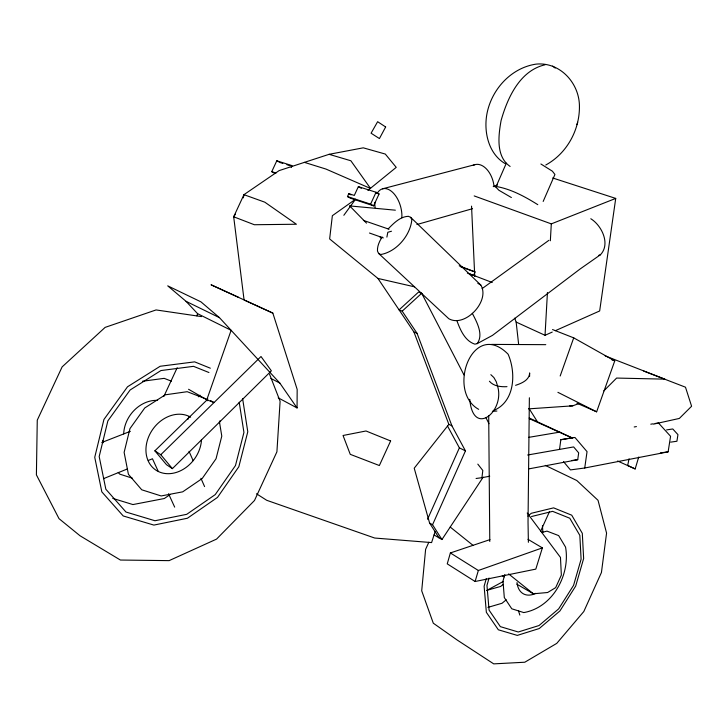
<?xml version="1.0" encoding="UTF-8"?>
<svg xmlns="http://www.w3.org/2000/svg" width="728" height="728" viewBox="0 0 728 728"><rect width="100%" height="100%" fill="white"/><g stroke="black" fill="none" stroke-linecap="round" stroke-linejoin="round"><path stroke-width="1.09" d="M278.205 397.825L297.06 407.944L297.17 389.407L272.845 313.113L211.038 284.775L238.602 297.352M529.374 397.77L528.028 521.994L528.382 542.296M529.602 376.321L529.638 372.927C529.456 380.125 521.448 383.401 515.606 385.321M516.179 322.094L545.035 335.289L547.438 292.519M550.35 240.759L551.305 223.878L615.724 198.416L599.663 310.965L555.337 330.694M476.076 478.487L481.927 477.686L482.81 470.479L477.814 464.127M559.532 449.358L560.842 439.712L573.072 437.583M528.71 468.905L577.723 459.696L578.678 452.871L573.637 446.928L527.636 455.009M563.508 461.607L570.452 469.906L584.73 468.004L587.041 451.651L574.947 437.473L560.842 439.712M584.73 468.004L668.131 451.842L670.57 436.29L658.458 422.968L655.164 423.487M545.773 165.001C567.43 153.208 580.434 128.674 579.379 104.204C578.241 81.864 559.231 61.762 536.045 64.128C511.566 67.795 492.419 88.507 487.26 112.221C483.265 130.576 488.024 153.508 505.095 163.591M243.361 197.861L243.944 194.676L279.124 170.607L329.101 154.318L363.263 147.829L385.294 154.054L396.232 167.358L367.922 190.39M386.887 237.119L387.806 232.287L391.473 231.231M629.056 458.804L627.682 465.465L635.162 468.941L638.729 457.029M219.401 422.986L219.947 420.82M486.249 578.669L484.12 586.268L486.359 612.33L498.343 629.793L517.29 635.398L539.239 628.537L559.95 610.928L575.684 586.076L583.638 558.549L582.309 533.333L571.726 515.187L553.617 507.862L531.313 513.285L527.791 516.088M489.061 578.023L486.968 585.467L489.061 610.11L500.354 626.644L518.254 631.995L539.029 625.534L558.658 608.881L573.573 585.339L581.099 559.25L579.825 535.38L569.778 518.227L552.625 511.347L531.54 516.516M504.832 574.483L502.993 581.008L504.304 597.561L511.784 608.79L523.787 612.576C552.679 607.571 570.506 574.811 565.565 547.119L558.658 535.599L546.992 531.121L541.532 532.523M489.971 539.621L450.377 552.952L447.247 563.854L475.102 581.499L535.817 569.114L542.369 547.884L527.991 539.33M475.102 581.499L478.351 570.488L542.369 547.884M435.098 531.704L431.586 542.587L374.702 538.038L266.703 500.291L256.465 493.757M576.913 124.624L577.677 122.268M196.869 315.843L197.616 313.704L186.04 301.328L167.722 285.849L200.955 301.865L219.456 317.654L279.852 383.119L297.06 407.944M210.519 400.546L214.014 402.557L206.798 399.781L231.122 330.303L197.616 313.704M560.178 376.003L573.71 337.856L552.543 329.547M576.976 403.248L596.632 411.811L614.75 360.906L573.71 337.856M459.231 265.829L475.002 271.908L473.682 275.475L467.367 273.055M543.17 201.447L554.936 174.483L552.397 171.198L540.886 163.991M511.375 197.534L498.889 190.254L495.868 187.123L506.324 163.181M427.554 519.264L459.377 447.856L447.447 425.889M483.155 477.195L441.951 539.548L432.559 524.733L465.456 450.887L451.924 425.853L417.044 333.306L402.193 311.165L399.081 309.891L418.555 292.065L421.694 293.284L463.991 374.929M540.64 531.158L549.531 511.547M428.847 542.233L425.616 549.312L421.703 590.799L433.296 623.195L457.284 640.094L493.72 663.872L524.788 662.225L556.747 643.388L583.82 611.511L601.437 572.49L606.57 533.105L598.034 500.318L576.803 480.516L545.299 465.392M347.465 196.551L348.812 193.648L354.299 195.432L358.358 186.641L376.058 192.256L379.061 193.976L373.591 205.833L350.468 198.225L347.465 196.551L370.579 204.14L373.591 205.833M370.579 204.14L376.058 192.256M163.864 396.423L177.177 367.731M274.702 173.282L271.753 171.672L276.795 160.797L292.083 165.638L291.227 167.486M187.888 419.401L189.307 416.334M382.154 236.991C379.525 241.177 377.168 245.946 377.468 251.014L378.551 253.38L448.794 318.718C465.083 328.073 490.481 300.873 480.808 285.076L410.647 217.326L408.372 216.307C400.027 216.635 393.693 223.305 388.179 228.874M235.499 214.096L233.679 216.789L244.062 299.863M343.844 215.279L355.555 199.226L332.359 215.697L329.638 238.939L377.941 278.433L413.932 331.995L448.858 424.369L451.924 425.853M448.858 424.369L414.223 468.204L429.584 523.032L438.984 537.828M456.993 320.93C460.278 329.966 464.992 340.986 474.874 344.162L477.195 343.634C483.811 334.516 476.776 321.985 472.29 313.295M477.195 343.634L492.492 335.371L580.107 268.996L600.5 254.709C610.655 243.971 601.801 225.553 590.799 218.737M603.84 390.872L616.616 378.06L664.846 379.151L605.159 355.892M154.882 450.832L166.484 464.682L172.399 468.632L271.371 370.852L261.006 356.511L160.779 454.727L154.882 450.832L207.899 399.044M198.407 396.787L200.036 395.204M402.193 311.165L421.694 293.284M506.26 599.79L502.038 603.266L487.924 607.38M503.166 584.411L500.691 586.431L487.796 590.062M495.868 187.123L496.605 186.55C511.411 189.216 525.143 196.733 537.792 204.677M482.164 288.579L548.876 240.331M169.924 494.703L164.301 498.525L132.933 504.568L112.758 498.389M486.531 590.554L503.439 581.39M545.035 335.289L552.243 332.077M103.458 478.678L127.436 468.932M148.294 460.46L152.461 458.767L158.131 471.116M101.802 442.488L130.358 431.331M493.32 410.628C514.996 402.056 516.288 372.964 508.117 354.218C472.745 318.327 446.055 391.336 478.678 409.336M598.48 255.473L600.5 254.709M528.583 408.863L572.718 405.842L578.605 403.658M493.229 186.568L497.461 185.003M416.907 224.543L472.527 208.69M545.135 64.774C519.874 70.489 507.471 97.852 501.082 120.575C498.416 135.554 495.713 156.611 510.119 166.448M382.473 188.825L474.902 164.665M653.608 424.124L679.333 418.445L691.6 406.251L685.485 387.196L643.752 371.098M481.927 477.686L489.726 476.221M634.197 426.972L636.427 426.581M528.519 437.392L559.896 432.095M650.787 424.187L652.98 423.842M666.602 429.911L672.772 428.965L677.95 434.634L676.913 441.241L670.706 442.142M571.753 460.533L577.723 459.696M660.369 452.907L668.131 451.842M142.524 381.245L164.164 378.351L171.426 381.163M516.862 584.193L533.387 593.793L547.62 592.51L555.664 587.642L561.352 575.084L560.469 557.43L527.209 513.013M506.997 386.668C500.855 387.005 493.62 386.277 489.425 381.235M492.374 411.338L496.896 411.029M569.687 405.887L572.718 405.842M491.473 344.408L545.773 344.663M349.486 205.897L395.359 210.183M201.51 316.607L156.074 309.937L105.132 327.382L62.117 366.903L37.265 420.156L36.4 474.856L59.013 518.655L80.035 535.772L120.411 560.041L169.124 560.633L216.553 539.111L254.5 500.482L276.913 451.815L280.107 401.255L269.515 374.128M377.941 278.433L414.578 286.841M329.101 154.318L350.86 160.761L370.57 188.497L325.926 169.051L304.395 162.371M279.734 162.426L282.792 163.4M286.877 164.692L289.935 165.666M375.939 192.984L379.061 193.976M132.532 478.241L119.711 474.119L118.245 472.426M552.652 177.969L615.724 198.416M271.753 171.672L275.994 173.064M363.372 220.384L389.034 229.229M369.478 233.024L383.319 237.919M460.76 266.858L475.002 271.908M474.192 195.923L551.305 223.878M468.969 273.601L492.237 282.51M611.611 359.659L614.75 360.906M208.945 372.518L193.53 366.33L160.934 370.561L130.121 389.981L107.871 420.866L99.181 456.556L105.842 489.234L125.989 512.039L154.973 520.748L186.723 514.323L215.242 494.603L235.472 465.547L243.935 432.423L239.203 402.247M210.337 368.204L194.649 361.861L160.16 366.266L127.518 386.786L103.931 419.483L94.74 457.293L101.838 491.882L123.214 515.961L153.89 525.088L187.433 518.236L217.508 497.388L238.839 466.73L247.784 431.786L242.633 398.744M413.932 331.995L417.044 333.306M529.192 417.981L572.199 437.892M529.356 418.673L572.226 437.992M617.599 460.997L635.162 468.941M244.972 300.391L272.845 313.113M186.04 301.328L219.456 317.654M459.377 447.856L465.456 450.887M557.894 392.328L596.632 411.811M378.551 253.38L380.744 254.527C396.542 251.761 410.392 235.399 411.848 219.583L410.647 217.326M270.898 378.442L279.852 383.119M276.795 160.797L278.76 161.889M348.812 193.648L351.06 194.904M358.358 186.641L361.352 188.343M429.584 523.032L432.559 524.733M188.561 389.271L206.798 399.781M434.043 534.962L441.951 539.548M502.265 575.721L504.213 576.849M477.814 283.31L480.808 285.076M450.377 552.952L478.351 570.488M552.634 66.066L555.218 68.095M450.213 527.054L473.218 545.509M508.617 573.91L533.387 593.793M490.845 374.665L493.884 377.55L496.259 381.727L497.488 385.858M349.904 206.151L366.493 223.132M379.916 236.873L381.499 238.493M160.779 454.727L172.399 468.632M207.416 400.719L206.06 398.953L187.196 391.7L165.283 394.813L144.754 407.962L129.966 428.601L124.124 452.397L128.41 474.301L141.742 489.798L161.161 495.95L182.692 491.837L202.175 478.551L216.043 458.749L221.785 436.118L219.401 421.558M529.01 408.435L537.364 421.667M486.022 417.827L488.989 423.696M168.532 493.748L174.674 507.125M189.034 451.333L193.148 460.669M200.928 478.287L204.586 486.586M514.76 318.154L516.17 322.304L518.655 344.453M518.482 610.792L519.828 615.078M102.794 440.567L103.23 442.715M497.788 386.887C504.595 411.893 473.009 437.455 469.76 399.335M542.442 525.662L542.879 532.341M471.544 206.124L474.756 276.485M489.78 541.486L488.706 415.916M375.084 207.708A21.895 12.667 74.6 0 1 374.902 202.339M377.195 193.411A21.895 12.667 74.6 0 1 392.938 192.629A21.895 12.667 74.6 0 1 401.856 217.781M473.3 165.311A20.848 13.159 75.2 0 1 494.075 186.778M535.79 593.32A24.852 15.925 -62 0 1 517.016 582.564M123.687 433.943A30.949 25.362 -53.6 0 1 157.63 400.382M201.529 439.494A31.686 25.58 -54.3 0 1 166.83 473.664A31.686 25.58 -54.3 0 1 148.73 436.582A31.686 25.58 -54.3 0 1 190.645 417.19M390.627 440.95L379.361 465.538L350.259 454.336L343.043 435.49L366.002 430.985L390.627 440.95M243.944 194.676L233.679 216.789L254.345 224.734L296.396 224.242L264.801 202.175L243.944 194.676M385.649 126.963L379.425 138.566L371.08 133.206L377.632 121.703L385.649 126.963"/></g></svg>
